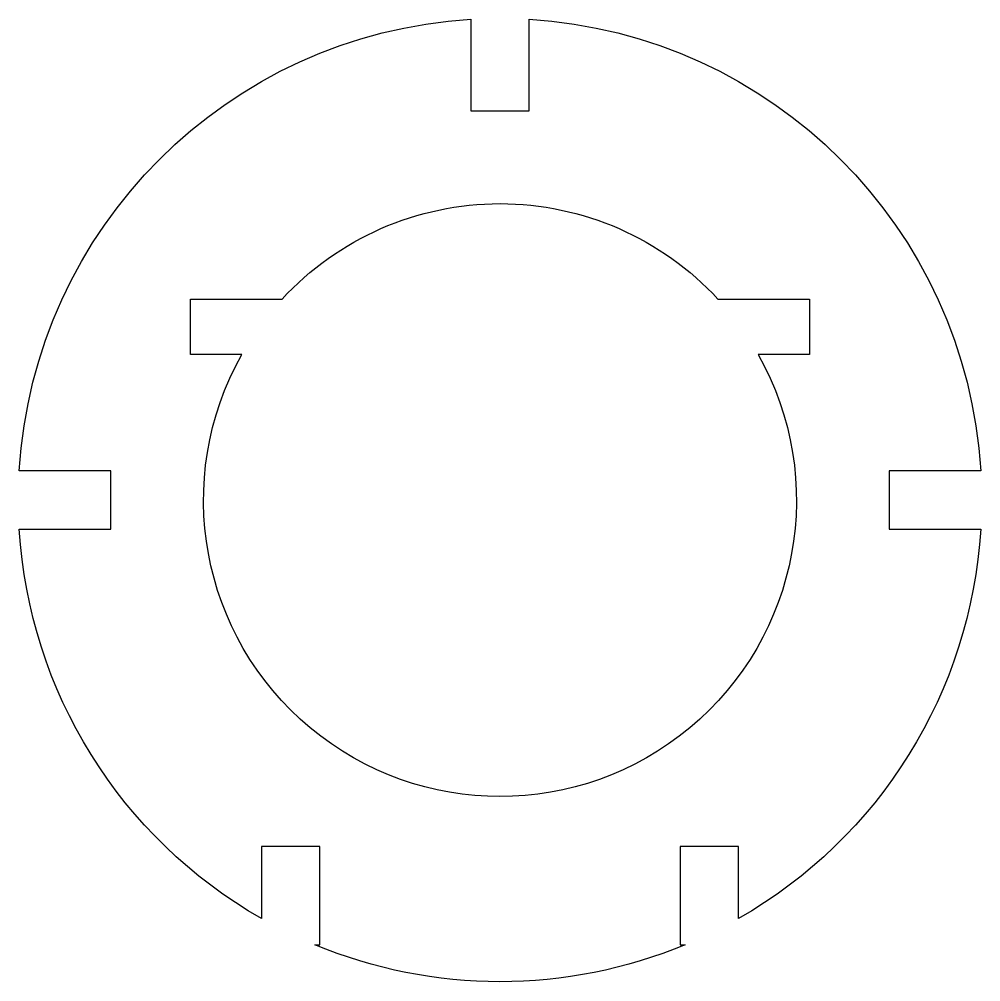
# Model space of a CAD drawing. Header units: inches. Extents: x -0.97 to 0.97, y -0.98 to 0.97.
import ezdxf

# ---------------------------------------------------------------- set-up
doc = ezdxf.new("R2010")
doc.units = ezdxf.units.IN
doc.layers.get('0').update_dxf_attribs({"linetype": 'CONTINUOUS'})

msp = doc.modelspace()

# ---------------------------------------------------------------- linework, layer by layer
for points in [[(0.4831, -0.7015), (0.365, -0.7015), (0.365, -0.9), (0.375, -0.9, -0.2), (-0.375, -0.9), (-0.365, -0.9), (-0.365, -0.7015), (-0.4831, -0.7015), (-0.4831, -0.8469, -0.253155), (-0.9732, -0.0591), (-0.7875, -0.0591), (-0.7875, 0.0591), (-0.9732, 0.0591, -0.379141), (-0.0591, 0.9732), (-0.0591, 0.7875), (0.0591, 0.7875), (0.0591, 0.9732, -0.379141), (0.9732, 0.0591), (0.7875, 0.0591), (0.7875, -0.0591), (0.9732, -0.0591, -0.253155), (0.4831, -0.8469)], [(0.5228, 0.2945, -1.711136), (-0.5228, 0.2945), (-0.6265, 0.2945), (-0.6265, 0.4065), (-0.4413, 0.4065, -0.438464), (0.4413, 0.4065), (0.6265, 0.4065), (0.6265, 0.2945)]]:
    msp.add_lwpolyline(points, format="xyb", close=True)

doc.saveas('drawing.dxf')
